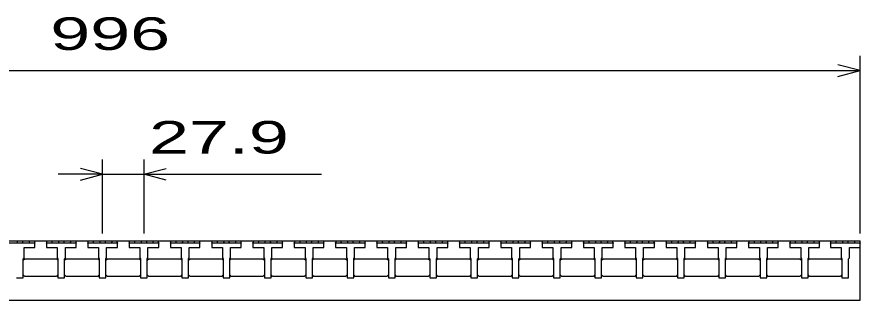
# Model space of a CAD drawing. Units: millimetres, scale not verified. Extents: x -1820 to 1731, y -1282 to 1054.
# Drawn here: x -993 to -423, y -442 to -250 of the extents above; entities that cross this region are included whole.
import ezdxf
from ezdxf.enums import TextEntityAlignment as Align

# ---------------------------------------------------------------- set-up
doc = ezdxf.new("R2010")
doc.units = ezdxf.units.MM
doc.header["$LTSCALE"] = 10
doc.layers.add('16', color=3, linetype='Continuous', lineweight=25)
doc.layers.add('22', color=2, linetype='Continuous', lineweight=25)
doc.styles.add('ベクトル', font='')
doc.styles.get('ベクトル').set_extended_font_data('ベクトル')

msp = doc.modelspace()

# ---------------------------------------------------------------- linework, layer by layer
at = {"layer": '16'}
for p, q in [((-1419, -401.5), (-423, -401.5)), ((-980.5, -403), (-1000.5, -403)), ((-992.45, -403), (-991.95, -401.5)), ((-991.95, -401.5), (-989.05, -401.5)), ((-989.05, -401.5), (-988.55, -403)), ((-984.4, -403), (-983.9, -401.5)), ((-983.9, -401.5), (-981, -401.5)), ((-981, -401.5), (-980.5, -403)), ((-980.5, -406), (-980.5, -403)), ((-972.6, -403), (-972.1, -401.5)), ((-972.6, -403), (-972.6, -406)), ((-952.6, -403), (-972.6, -403)), ((-972.1, -401.5), (-969.2, -401.5)), ((-969.2, -401.5), (-968.7, -403)), ((-964.55, -403), (-964.05, -401.5)), ((-964.05, -401.5), (-961.15, -401.5)), ((-961.15, -401.5), (-960.65, -403)), ((-956.5, -403), (-956, -401.5)), ((-956, -401.5), (-953.1, -401.5)), ((-953.1, -401.5), (-952.6, -403)), ((-952.6, -406), (-952.6, -403)), ((-944.7, -403), (-944.2, -401.5)), ((-944.7, -403), (-944.7, -406)), ((-924.7, -403), (-944.7, -403)), ((-944.2, -401.5), (-941.3, -401.5)), ((-941.3, -401.5), (-940.8, -403)), ((-936.65, -403), (-936.15, -401.5)), ((-936.15, -401.5), (-933.25, -401.5)), ((-933.25, -401.5), (-932.75, -403)), ((-928.6, -403), (-928.1, -401.5)), ((-928.1, -401.5), (-925.2, -401.5)), ((-925.2, -401.5), (-924.7, -403)), ((-924.7, -406), (-924.7, -403)), ((-916.8, -403), (-916.3, -401.5)), ((-916.8, -403), (-916.8, -406)), ((-896.8, -403), (-916.8, -403)), ((-916.3, -401.5), (-913.4, -401.5)), ((-913.4, -401.5), (-912.9, -403)), ((-908.75, -403), (-908.25, -401.5)), ((-908.25, -401.5), (-905.35, -401.5)), ((-905.35, -401.5), (-904.85, -403)), ((-900.7, -403), (-900.2, -401.5)), ((-900.2, -401.5), (-897.3, -401.5)), ((-897.3, -401.5), (-896.8, -403)), ((-896.8, -406), (-896.8, -403)), ((-888.9, -403), (-888.4, -401.5)), ((-888.9, -403), (-888.9, -406)), ((-868.9, -403), (-888.9, -403)), ((-888.4, -401.5), (-885.5, -401.5)), ((-885.5, -401.5), (-885, -403)), ((-880.85, -403), (-880.35, -401.5)), ((-880.35, -401.5), (-877.45, -401.5)), ((-877.45, -401.5), (-876.95, -403)), ((-872.8, -403), (-872.3, -401.5)), ((-872.3, -401.5), (-869.4, -401.5)), ((-869.4, -401.5), (-868.9, -403)), ((-868.9, -406), (-868.9, -403)), ((-861, -403), (-860.5, -401.5)), ((-861, -403), (-861, -406)), ((-841, -403), (-861, -403)), ((-860.5, -401.5), (-857.6, -401.5)), ((-857.6, -401.5), (-857.1, -403)), ((-852.95, -403), (-852.45, -401.5)), ((-852.45, -401.5), (-849.55, -401.5)), ((-849.55, -401.5), (-849.05, -403)), ((-844.9, -403), (-844.4, -401.5)), ((-844.4, -401.5), (-841.5, -401.5)), ((-841.5, -401.5), (-841, -403)), ((-841, -406), (-841, -403)), ((-833.1, -403), (-832.6, -401.5)), ((-833.1, -403), (-833.1, -406)), ((-813.1, -403), (-833.1, -403)), ((-832.6, -401.5), (-829.7, -401.5)), ((-829.7, -401.5), (-829.2, -403)), ((-825.05, -403), (-824.55, -401.5)), ((-824.55, -401.5), (-821.65, -401.5)), ((-821.65, -401.5), (-821.15, -403)), ((-817, -403), (-816.5, -401.5)), ((-816.5, -401.5), (-813.6, -401.5)), ((-813.6, -401.5), (-813.1, -403)), ((-813.1, -406), (-813.1, -403)), ((-805.2, -403), (-804.7, -401.5)), ((-805.2, -403), (-805.2, -406)), ((-785.2, -403), (-805.2, -403)), ((-804.7, -401.5), (-801.8, -401.5)), ((-801.8, -401.5), (-801.3, -403)), ((-797.15, -403), (-796.65, -401.5)), ((-796.65, -401.5), (-793.75, -401.5)), ((-793.75, -401.5), (-793.25, -403)), ((-789.1, -403), (-788.6, -401.5)), ((-788.6, -401.5), (-785.7, -401.5)), ((-785.7, -401.5), (-785.2, -403)), ((-785.2, -406), (-785.2, -403)), ((-777.3, -403), (-776.8, -401.5)), ((-777.3, -403), (-777.3, -406)), ((-757.3, -403), (-777.3, -403)), ((-776.8, -401.5), (-773.9, -401.5)), ((-773.9, -401.5), (-773.4, -403)), ((-769.25, -403), (-768.75, -401.5)), ((-768.75, -401.5), (-765.85, -401.5)), ((-765.85, -401.5), (-765.35, -403)), ((-761.2, -403), (-760.7, -401.5)), ((-760.7, -401.5), (-757.8, -401.5)), ((-757.8, -401.5), (-757.3, -403)), ((-757.3, -406), (-757.3, -403)), ((-749.4, -403), (-748.9, -401.5)), ((-749.4, -403), (-749.4, -406)), ((-729.4, -403), (-749.4, -403)), ((-748.9, -401.5), (-746, -401.5)), ((-746, -401.5), (-745.5, -403)), ((-741.35, -403), (-740.85, -401.5)), ((-740.85, -401.5), (-737.95, -401.5)), ((-737.95, -401.5), (-737.45, -403)), ((-733.3, -403), (-732.8, -401.5)), ((-732.8, -401.5), (-729.9, -401.5)), ((-729.9, -401.5), (-729.4, -403)), ((-729.4, -406), (-729.4, -403)), ((-721.5, -403), (-721, -401.5)), ((-721.5, -403), (-721.5, -406)), ((-701.5, -403), (-721.5, -403)), ((-721, -401.5), (-718.1, -401.5)), ((-718.1, -401.5), (-717.6, -403)), ((-713.45, -403), (-712.95, -401.5)), ((-712.95, -401.5), (-710.05, -401.5)), ((-710.05, -401.5), (-709.55, -403)), ((-705.4, -403), (-704.9, -401.5)), ((-704.9, -401.5), (-702, -401.5)), ((-702, -401.5), (-701.5, -403)), ((-701.5, -406), (-701.5, -403)), ((-693.6, -403), (-693.1, -401.5)), ((-693.6, -403), (-693.6, -406)), ((-673.6, -403), (-693.6, -403)), ((-693.1, -401.5), (-690.2, -401.5)), ((-690.2, -401.5), (-689.7, -403)), ((-685.55, -403), (-685.05, -401.5)), ((-685.05, -401.5), (-682.15, -401.5)), ((-682.15, -401.5), (-681.65, -403)), ((-677.5, -403), (-677, -401.5)), ((-677, -401.5), (-674.1, -401.5)), ((-674.1, -401.5), (-673.6, -403)), ((-673.6, -406), (-673.6, -403)), ((-665.7, -403), (-665.2, -401.5)), ((-665.7, -403), (-665.7, -406)), ((-645.7, -403), (-665.7, -403)), ((-665.2, -401.5), (-662.3, -401.5)), ((-662.3, -401.5), (-661.8, -403)), ((-657.65, -403), (-657.15, -401.5)), ((-657.15, -401.5), (-654.25, -401.5)), ((-654.25, -401.5), (-653.75, -403)), ((-649.6, -403), (-649.1, -401.5)), ((-649.1, -401.5), (-646.2, -401.5)), ((-646.2, -401.5), (-645.7, -403)), ((-645.7, -406), (-645.7, -403)), ((-637.8, -403), (-637.3, -401.5)), ((-637.8, -403), (-637.8, -406)), ((-617.8, -403), (-637.8, -403)), ((-637.3, -401.5), (-634.4, -401.5)), ((-634.4, -401.5), (-633.9, -403)), ((-629.75, -403), (-629.25, -401.5)), ((-629.25, -401.5), (-626.35, -401.5)), ((-626.35, -401.5), (-625.85, -403)), ((-621.7, -403), (-621.2, -401.5)), ((-621.2, -401.5), (-618.3, -401.5)), ((-618.3, -401.5), (-617.8, -403)), ((-617.8, -406), (-617.8, -403)), ((-609.9, -403), (-609.4, -401.5)), ((-609.9, -403), (-609.9, -406)), ((-589.9, -403), (-609.9, -403)), ((-609.4, -401.5), (-606.5, -401.5)), ((-606.5, -401.5), (-606, -403)), ((-601.85, -403), (-601.35, -401.5)), ((-601.35, -401.5), (-598.45, -401.5)), ((-598.45, -401.5), (-597.95, -403)), ((-593.8, -403), (-593.3, -401.5)), ((-593.3, -401.5), (-590.4, -401.5)), ((-590.4, -401.5), (-589.9, -403)), ((-589.9, -406), (-589.9, -403)), ((-582, -403), (-581.5, -401.5)), ((-582, -403), (-582, -406)), ((-562, -403), (-582, -403)), ((-581.5, -401.5), (-578.6, -401.5)), ((-578.6, -401.5), (-578.1, -403)), ((-573.95, -403), (-573.45, -401.5)), ((-573.45, -401.5), (-570.55, -401.5)), ((-570.55, -401.5), (-570.05, -403)), ((-565.9, -403), (-565.4, -401.5)), ((-565.4, -401.5), (-562.5, -401.5)), ((-562.5, -401.5), (-562, -403)), ((-562, -406), (-562, -403)), ((-554.1, -403), (-553.6, -401.5)), ((-554.1, -403), (-554.1, -406)), ((-534.1, -403), (-554.1, -403)), ((-553.6, -401.5), (-550.7, -401.5)), ((-550.7, -401.5), (-550.2, -403)), ((-546.05, -403), (-545.55, -401.5)), ((-545.55, -401.5), (-542.65, -401.5)), ((-542.65, -401.5), (-542.15, -403)), ((-538, -403), (-537.5, -401.5)), ((-537.5, -401.5), (-534.6, -401.5)), ((-534.6, -401.5), (-534.1, -403)), ((-534.1, -406), (-534.1, -403)), ((-526.2, -403), (-525.7, -401.5)), ((-526.2, -403), (-526.2, -406)), ((-506.2, -403), (-526.2, -403)), ((-525.7, -401.5), (-522.8, -401.5)), ((-522.8, -401.5), (-522.3, -403)), ((-518.15, -403), (-517.65, -401.5)), ((-517.65, -401.5), (-514.75, -401.5)), ((-514.75, -401.5), (-514.25, -403)), ((-510.1, -403), (-509.6, -401.5)), ((-509.6, -401.5), (-506.7, -401.5)), ((-506.7, -401.5), (-506.2, -403)), ((-506.2, -406), (-506.2, -403)), ((-498.3, -403), (-497.8, -401.5)), ((-498.3, -403), (-498.3, -406)), ((-478.3, -403), (-498.3, -403)), ((-497.8, -401.5), (-494.9, -401.5)), ((-494.9, -401.5), (-494.4, -403)), ((-490.25, -403), (-489.75, -401.5)), ((-489.75, -401.5), (-486.85, -401.5)), ((-486.85, -401.5), (-486.35, -403)), ((-482.2, -403), (-481.7, -401.5)), ((-481.7, -401.5), (-478.8, -401.5)), ((-478.8, -401.5), (-478.3, -403)), ((-478.3, -406), (-478.3, -403)), ((-470.4, -403), (-469.9, -401.5)), ((-470.4, -403), (-470.4, -406)), ((-450.4, -403), (-470.4, -403)), ((-469.9, -401.5), (-467, -401.5)), ((-467, -401.5), (-466.5, -403)), ((-462.35, -403), (-461.85, -401.5)), ((-461.85, -401.5), (-458.95, -401.5)), ((-458.95, -401.5), (-458.45, -403)), ((-454.3, -403), (-453.8, -401.5)), ((-453.8, -401.5), (-450.9, -401.5)), ((-450.9, -401.5), (-450.4, -403)), ((-450.4, -406), (-450.4, -403)), ((-443, -403), (-442.5, -401.5)), ((-443, -403), (-443, -406)), ((-423, -403), (-443, -403)), ((-442.5, -401.5), (-439.6, -401.5)), ((-439.6, -401.5), (-439.1, -403)), ((-434.95, -403), (-434.45, -401.5)), ((-434.45, -401.5), (-431.55, -401.5)), ((-431.55, -401.5), (-431.05, -403)), ((-426.9, -403), (-426.4, -401.5)), ((-426.4, -401.5), (-423.5, -401.5)), ((-423.5, -401.5), (-423, -403)), ((-423, -441.5), (-423, -401.5)), ((-423, -406), (-423, -403)), ((-987.75, -413), (-987.75, -406)), ((-987.75, -406), (-980.5, -406)), ((-972.6, -406), (-965.35, -406)), ((-965.35, -406), (-965.35, -413)), ((-959.85, -413), (-959.85, -406)), ((-959.85, -406), (-952.6, -406)), ((-944.7, -406), (-937.45, -406)), ((-937.45, -406), (-937.45, -413)), ((-931.95, -413), (-931.95, -406)), ((-931.95, -406), (-924.7, -406)), ((-916.8, -406), (-909.55, -406)), ((-909.55, -406), (-909.55, -413)), ((-904.05, -413), (-904.05, -406)), ((-904.05, -406), (-896.8, -406)), ((-888.9, -406), (-881.65, -406)), ((-881.65, -406), (-881.65, -413)), ((-876.15, -413), (-876.15, -406)), ((-876.15, -406), (-868.9, -406)), ((-861, -406), (-853.75, -406)), ((-853.75, -406), (-853.75, -413)), ((-848.25, -413), (-848.25, -406)), ((-848.25, -406), (-841, -406)), ((-833.1, -406), (-825.85, -406)), ((-825.85, -406), (-825.85, -413)), ((-820.35, -413), (-820.35, -406)), ((-820.35, -406), (-813.1, -406)), ((-805.2, -406), (-797.95, -406)), ((-797.95, -406), (-797.95, -413)), ((-792.45, -413), (-792.45, -406)), ((-792.45, -406), (-785.2, -406)), ((-777.3, -406), (-770.05, -406)), ((-770.05, -406), (-770.05, -413)), ((-764.55, -413), (-764.55, -406)), ((-764.55, -406), (-757.3, -406)), ((-749.4, -406), (-742.15, -406)), ((-742.15, -406), (-742.15, -413)), ((-736.65, -413), (-736.65, -406)), ((-736.65, -406), (-729.4, -406)), ((-721.5, -406), (-714.25, -406)), ((-714.25, -406), (-714.25, -413)), ((-708.75, -413), (-708.75, -406)), ((-708.75, -406), (-701.5, -406)), ((-693.6, -406), (-686.35, -406)), ((-686.35, -406), (-686.35, -413)), ((-680.85, -413), (-680.85, -406)), ((-680.85, -406), (-673.6, -406)), ((-665.7, -406), (-658.45, -406)), ((-658.45, -406), (-658.45, -413)), ((-652.95, -413), (-652.95, -406)), ((-652.95, -406), (-645.7, -406)), ((-637.8, -406), (-630.55, -406)), ((-630.55, -406), (-630.55, -413)), ((-625.05, -413), (-625.05, -406)), ((-625.05, -406), (-617.8, -406)), ((-609.9, -406), (-602.65, -406)), ((-602.65, -406), (-602.65, -413)), ((-597.15, -413), (-597.15, -406)), ((-597.15, -406), (-589.9, -406)), ((-582, -406), (-574.75, -406)), ((-574.75, -406), (-574.75, -413)), ((-569.25, -413), (-569.25, -406)), ((-569.25, -406), (-562, -406)), ((-554.1, -406), (-546.85, -406)), ((-546.85, -406), (-546.85, -413)), ((-541.35, -413), (-541.35, -406)), ((-541.35, -406), (-534.1, -406)), ((-526.2, -406), (-518.95, -406)), ((-518.95, -406), (-518.95, -413)), ((-513.45, -413), (-513.45, -406)), ((-513.45, -406), (-506.2, -406)), ((-498.3, -406), (-491.05, -406)), ((-491.05, -406), (-491.05, -413)), ((-485.55, -413), (-485.55, -406)), ((-485.55, -406), (-478.3, -406)), ((-470.4, -406), (-463.15, -406)), ((-463.15, -406), (-463.15, -413)), ((-457.65, -413), (-457.65, -406)), ((-457.65, -406), (-450.4, -406)), ((-443, -406), (-435.75, -406)), ((-435.75, -406), (-435.75, -413)), ((-430.25, -413), (-430.25, -406)), ((-430.25, -406), (-423, -406)), ((-988.25, -413.5), (-987.75, -413)), ((-988.25, -426.5), (-988.25, -413.5)), ((-988.25, -414.5), (-987.25, -413.5)), ((-987.25, -413.5), (-965.85, -413.5)), ((-965.85, -413.5), (-964.85, -414.5)), ((-965.35, -413), (-964.85, -413.5)), ((-964.85, -413.5), (-964.85, -426.5)), ((-960.35, -413.5), (-959.85, -413)), ((-960.35, -426.5), (-960.35, -413.5)), ((-960.35, -414.5), (-959.35, -413.5)), ((-959.35, -413.5), (-937.95, -413.5)), ((-937.95, -413.5), (-936.95, -414.5)), ((-937.45, -413), (-936.95, -413.5)), ((-936.95, -413.5), (-936.95, -426.5)), ((-932.45, -413.5), (-931.95, -413)), ((-932.45, -426.5), (-932.45, -413.5)), ((-932.45, -414.5), (-931.45, -413.5)), ((-931.45, -413.5), (-910.05, -413.5)), ((-910.05, -413.5), (-909.05, -414.5)), ((-909.55, -413), (-909.05, -413.5)), ((-909.05, -413.5), (-909.05, -426.5)), ((-904.55, -413.5), (-904.05, -413)), ((-904.55, -426.5), (-904.55, -413.5)), ((-904.55, -414.5), (-903.55, -413.5)), ((-903.55, -413.5), (-882.15, -413.5)), ((-882.15, -413.5), (-881.15, -414.5)), ((-881.65, -413), (-881.15, -413.5)), ((-881.15, -413.5), (-881.15, -426.5)), ((-876.65, -413.5), (-876.15, -413)), ((-876.65, -426.5), (-876.65, -413.5)), ((-876.65, -414.5), (-875.65, -413.5)), ((-875.65, -413.5), (-854.25, -413.5)), ((-854.25, -413.5), (-853.25, -414.5)), ((-853.75, -413), (-853.25, -413.5)), ((-853.25, -413.5), (-853.25, -426.5)), ((-848.75, -413.5), (-848.25, -413)), ((-848.75, -426.5), (-848.75, -413.5)), ((-848.75, -414.5), (-847.75, -413.5)), ((-847.75, -413.5), (-826.35, -413.5)), ((-826.35, -413.5), (-825.35, -414.5)), ((-825.85, -413), (-825.35, -413.5)), ((-825.35, -413.5), (-825.35, -426.5)), ((-820.85, -413.5), (-820.35, -413)), ((-820.85, -426.5), (-820.85, -413.5)), ((-820.85, -414.5), (-819.85, -413.5)), ((-819.85, -413.5), (-798.45, -413.5)), ((-798.45, -413.5), (-797.45, -414.5)), ((-797.95, -413), (-797.45, -413.5)), ((-797.45, -413.5), (-797.45, -426.5)), ((-792.95, -413.5), (-792.45, -413)), ((-792.95, -426.5), (-792.95, -413.5)), ((-792.95, -414.5), (-791.95, -413.5)), ((-791.95, -413.5), (-770.55, -413.5)), ((-770.55, -413.5), (-769.55, -414.5)), ((-770.05, -413), (-769.55, -413.5)), ((-769.55, -413.5), (-769.55, -426.5)), ((-765.05, -413.5), (-764.55, -413)), ((-765.05, -426.5), (-765.05, -413.5)), ((-765.05, -414.5), (-764.05, -413.5)), ((-764.05, -413.5), (-742.65, -413.5)), ((-742.65, -413.5), (-741.65, -414.5)), ((-742.15, -413), (-741.65, -413.5)), ((-741.65, -413.5), (-741.65, -426.5)), ((-737.15, -413.5), (-736.65, -413)), ((-737.15, -426.5), (-737.15, -413.5)), ((-737.15, -414.5), (-736.15, -413.5)), ((-736.15, -413.5), (-714.75, -413.5)), ((-714.75, -413.5), (-713.75, -414.5)), ((-714.25, -413), (-713.75, -413.5)), ((-713.75, -413.5), (-713.75, -426.5)), ((-709.25, -413.5), (-708.75, -413)), ((-709.25, -426.5), (-709.25, -413.5)), ((-709.25, -414.5), (-708.25, -413.5)), ((-708.25, -413.5), (-686.85, -413.5)), ((-686.85, -413.5), (-685.85, -414.5)), ((-686.35, -413), (-685.85, -413.5)), ((-685.85, -413.5), (-685.85, -426.5)), ((-681.35, -413.5), (-680.85, -413)), ((-681.35, -426.5), (-681.35, -413.5)), ((-681.35, -414.5), (-680.35, -413.5)), ((-680.35, -413.5), (-658.95, -413.5)), ((-658.95, -413.5), (-657.95, -414.5)), ((-658.45, -413), (-657.95, -413.5)), ((-657.95, -413.5), (-657.95, -426.5)), ((-653.45, -413.5), (-652.95, -413)), ((-653.45, -426.5), (-653.45, -413.5)), ((-653.45, -414.5), (-652.45, -413.5)), ((-652.45, -413.5), (-631.05, -413.5)), ((-631.05, -413.5), (-630.05, -414.5)), ((-630.55, -413), (-630.05, -413.5)), ((-630.05, -413.5), (-630.05, -426.5)), ((-625.55, -413.5), (-625.05, -413)), ((-625.55, -426.5), (-625.55, -413.5)), ((-625.55, -414.5), (-624.55, -413.5)), ((-624.55, -413.5), (-603.15, -413.5)), ((-603.15, -413.5), (-602.15, -414.5)), ((-602.65, -413), (-602.15, -413.5)), ((-602.15, -413.5), (-602.15, -426.5)), ((-597.65, -413.5), (-597.15, -413)), ((-597.65, -426.5), (-597.65, -413.5)), ((-597.65, -414.5), (-596.65, -413.5)), ((-596.65, -413.5), (-575.25, -413.5)), ((-575.25, -413.5), (-574.25, -414.5)), ((-574.75, -413), (-574.25, -413.5)), ((-574.25, -413.5), (-574.25, -426.5)), ((-569.75, -413.5), (-569.25, -413)), ((-569.75, -426.5), (-569.75, -413.5)), ((-569.75, -414.5), (-568.75, -413.5)), ((-568.75, -413.5), (-547.35, -413.5)), ((-547.35, -413.5), (-546.35, -414.5)), ((-546.85, -413), (-546.35, -413.5)), ((-546.35, -413.5), (-546.35, -426.5)), ((-541.85, -413.5), (-541.35, -413)), ((-541.85, -426.5), (-541.85, -413.5)), ((-541.85, -414.5), (-540.85, -413.5)), ((-540.85, -413.5), (-519.45, -413.5)), ((-519.45, -413.5), (-518.45, -414.5)), ((-518.95, -413), (-518.45, -413.5)), ((-518.45, -413.5), (-518.45, -426.5)), ((-513.95, -413.5), (-513.45, -413)), ((-513.95, -426.5), (-513.95, -413.5)), ((-513.95, -414.5), (-512.95, -413.5)), ((-512.95, -413.5), (-491.55, -413.5)), ((-491.55, -413.5), (-490.55, -414.5)), ((-491.05, -413), (-490.55, -413.5)), ((-490.55, -413.5), (-490.55, -426.5)), ((-486.05, -413.5), (-485.55, -413)), ((-486.05, -426.5), (-486.05, -413.5)), ((-486.05, -414.5), (-485.05, -413.5)), ((-485.05, -413.5), (-463.65, -413.5)), ((-463.65, -413.5), (-462.65, -414.5)), ((-463.15, -413), (-462.65, -413.5)), ((-462.65, -413.5), (-462.65, -426.5)), ((-458.15, -413.5), (-457.65, -413)), ((-458.15, -426.5), (-458.15, -413.5)), ((-458.15, -414.5), (-457.15, -413.5)), ((-457.15, -413.5), (-436.25, -413.5)), ((-436.25, -413.5), (-435.25, -414.5)), ((-435.75, -413), (-435.25, -413.5)), ((-435.25, -413.5), (-435.25, -426.5)), ((-430.75, -413.5), (-430.25, -413)), ((-430.75, -426.5), (-430.75, -413.5)), ((-992.75, -426.5), (-988.25, -426.5)), ((-987.25, -425.5), (-988.25, -424.5)), ((-965.85, -425.5), (-987.25, -425.5)), ((-964.85, -424.5), (-965.85, -425.5)), ((-964.85, -426.5), (-960.35, -426.5)), ((-959.35, -425.5), (-960.35, -424.5)), ((-937.95, -425.5), (-959.35, -425.5)), ((-936.95, -424.5), (-937.95, -425.5)), ((-936.95, -426.5), (-932.45, -426.5)), ((-931.45, -425.5), (-932.45, -424.5)), ((-910.05, -425.5), (-931.45, -425.5)), ((-909.05, -424.5), (-910.05, -425.5)), ((-909.05, -426.5), (-904.55, -426.5)), ((-903.55, -425.5), (-904.55, -424.5)), ((-882.15, -425.5), (-903.55, -425.5)), ((-881.15, -424.5), (-882.15, -425.5)), ((-881.15, -426.5), (-876.65, -426.5)), ((-875.65, -425.5), (-876.65, -424.5)), ((-854.25, -425.5), (-875.65, -425.5)), ((-853.25, -424.5), (-854.25, -425.5)), ((-853.25, -426.5), (-848.75, -426.5)), ((-847.75, -425.5), (-848.75, -424.5)), ((-826.35, -425.5), (-847.75, -425.5)), ((-825.35, -424.5), (-826.35, -425.5)), ((-825.35, -426.5), (-820.85, -426.5)), ((-819.85, -425.5), (-820.85, -424.5)), ((-798.45, -425.5), (-819.85, -425.5)), ((-797.45, -424.5), (-798.45, -425.5)), ((-797.45, -426.5), (-792.95, -426.5)), ((-791.95, -425.5), (-792.95, -424.5)), ((-770.55, -425.5), (-791.95, -425.5)), ((-769.55, -424.5), (-770.55, -425.5)), ((-769.55, -426.5), (-765.05, -426.5)), ((-764.05, -425.5), (-765.05, -424.5)), ((-742.65, -425.5), (-764.05, -425.5)), ((-741.65, -424.5), (-742.65, -425.5)), ((-741.65, -426.5), (-737.15, -426.5)), ((-736.15, -425.5), (-737.15, -424.5)), ((-714.75, -425.5), (-736.15, -425.5)), ((-713.75, -424.5), (-714.75, -425.5)), ((-713.75, -426.5), (-709.25, -426.5)), ((-708.25, -425.5), (-709.25, -424.5)), ((-686.85, -425.5), (-708.25, -425.5)), ((-685.85, -424.5), (-686.85, -425.5)), ((-685.85, -426.5), (-681.35, -426.5)), ((-680.35, -425.5), (-681.35, -424.5)), ((-658.95, -425.5), (-680.35, -425.5)), ((-657.95, -424.5), (-658.95, -425.5)), ((-657.95, -426.5), (-653.45, -426.5)), ((-652.45, -425.5), (-653.45, -424.5)), ((-631.05, -425.5), (-652.45, -425.5)), ((-630.05, -424.5), (-631.05, -425.5)), ((-630.05, -426.5), (-625.55, -426.5)), ((-624.55, -425.5), (-625.55, -424.5)), ((-603.15, -425.5), (-624.55, -425.5)), ((-602.15, -424.5), (-603.15, -425.5)), ((-602.15, -426.5), (-597.65, -426.5)), ((-596.65, -425.5), (-597.65, -424.5)), ((-575.25, -425.5), (-596.65, -425.5)), ((-574.25, -424.5), (-575.25, -425.5)), ((-574.25, -426.5), (-569.75, -426.5)), ((-568.75, -425.5), (-569.75, -424.5)), ((-547.35, -425.5), (-568.75, -425.5)), ((-546.35, -424.5), (-547.35, -425.5)), ((-546.35, -426.5), (-541.85, -426.5)), ((-540.85, -425.5), (-541.85, -424.5)), ((-519.45, -425.5), (-540.85, -425.5)), ((-518.45, -424.5), (-519.45, -425.5)), ((-518.45, -426.5), (-513.95, -426.5)), ((-512.95, -425.5), (-513.95, -424.5)), ((-491.55, -425.5), (-512.95, -425.5)), ((-490.55, -424.5), (-491.55, -425.5)), ((-490.55, -426.5), (-486.05, -426.5)), ((-485.05, -425.5), (-486.05, -424.5)), ((-463.65, -425.5), (-485.05, -425.5)), ((-462.65, -424.5), (-463.65, -425.5)), ((-462.65, -426.5), (-458.15, -426.5)), ((-457.15, -425.5), (-458.15, -424.5)), ((-436.25, -425.5), (-457.15, -425.5)), ((-435.25, -424.5), (-436.25, -425.5)), ((-435.25, -426.5), (-430.75, -426.5)), ((-1419, -441.5), (-423, -441.5))]:
    msp.add_line(p, q, dxfattribs=at)
at = {"layer": '22', "color": 4}
for p, q in [((-423, -396.5), (-423, -276.5)), ((-423, -286.5), (-438, -282.5)), ((-1419, -286.5), (-423, -286.5)), ((-438, -290.5), (-423, -286.5)), ((-934.7, -396.5), (-934.7, -346.5)), ((-906.8, -346.5), (-906.8, -396.5)), ((-934.7, -356.5), (-949.7, -352.5)), ((-906.8, -356.5), (-891.8, -352.5)), ((-934.7, -356.5), (-964.7, -356.5)), ((-949.7, -360.5), (-934.7, -356.5)), ((-934.7, -356.5), (-906.8, -356.5)), ((-891.8, -360.5), (-906.8, -356.5)), ((-906.8, -356.5), (-786.8, -356.5))]:
    msp.add_line(p, q, dxfattribs=at)

# ---------------------------------------------------------------- texts
at = {"layer": '22', "style": 'ベクトル', "width": 1.65}
for s, p in [(' 996 ', (-983.5, -261.5)), (' 27.9 ', (-916.8, -331.5))]:
    msp.add_text(s, height=21.99, dxfattribs=at).set_placement(p, align=Align.MIDDLE_LEFT)

doc.saveas('drawing.dxf')
